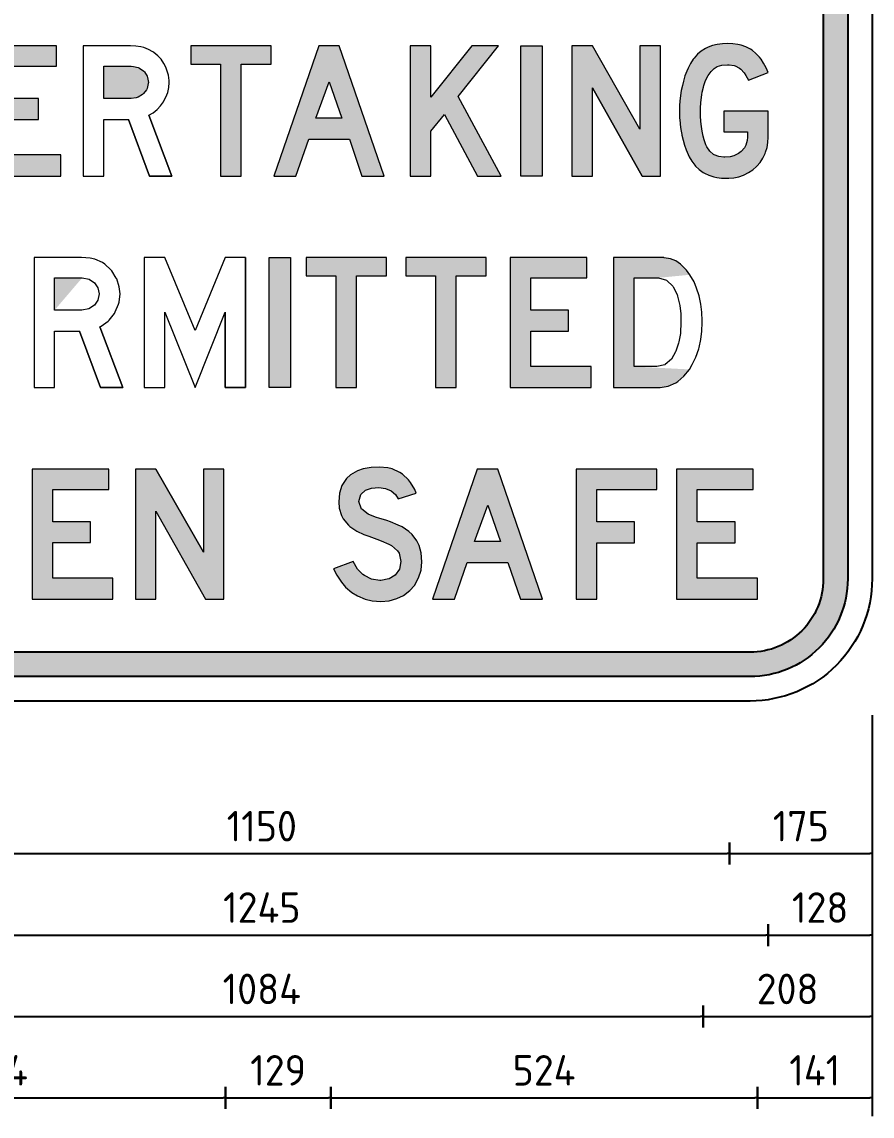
# Model space of a CAD drawing. Header units: inches. Extents: x 0 to 420, y 0 to 297.
# Drawn here: x 146.6 to 216.3, y 114.2 to 203.8 of the extents above; entities that cross this region are included whole.
import ezdxf

# ---------------------------------------------------------------- set-up
doc = ezdxf.new("R2010")
doc.units = ezdxf.units.IN
doc.header["$MEASUREMENT"] = 0
for name, color, linetype in [('L25', 1, 'Continuous'), ('L35', 3, 'Continuous'), ('T25', 1, 'Continuous')]:
    doc.layers.add(name, color=color, linetype=linetype)
doc.styles.add('ISO', font='iso3098b.shx')
doc.dimstyles.new('SIGNSDIM', dxfattribs={"dimtxt": 2.5, "dimasz": 0.2, "dimexe": 1.5, "dimexo": 2, "dimgap": 1, "dimtad": 1, "dimdec": 4, "dimlfac": 15, "dimrnd": 1, "dimdsep": 46, "dimtxsty": 'ISO', "dimblk": 'SGNDIM', "dimcen": 2.5, "dimse2": 1, "dimadec": 0, "dimazin": 0, "dimtfac": 1, "dimtdec": 4, "dimtix": 1, "dimtmove": 0, "dimatfit": 3, "dimldrblk": 'SGNDIM', "dimfxl": 1, "dimtolj": 1, "dimtzin": 0, "dimarcsym": 0})

# ---------------------------------------------------------------- blocks, each defined once
blk = doc.blocks.new('SGNDIM')
for p, q in [((0, 4.5), (0, -4.5)), ((0, 0), (-1, 0))]:
    blk.add_line(p, q)
blk = doc.blocks.new('*D10')
at = {"layer": 'DEFPOINTS', "color": 0, "transparency": 16777216}
for p in [(206.879, 130.685), (216.278, 130.685), (216.278, 115.676)]:
    blk.add_point(p, dxfattribs=at)
at = {"layer": 'T25', "color": 0, "lineweight": -2, "transparency": 16777216}
for p, q in [((216.278, 128.685), (216.278, 114.176)), ((207.079, 115.676), (216.078, 115.676))]:
    blk.add_line(p, q, dxfattribs=at)
at = {"layer": 'T25', "color": 0, "lineweight": -2, "transparency": 16777216, "xscale": 0.2, "yscale": 0.2, "zscale": 0.2, "rotation": 180}
blk.add_blockref('SGNDIM', (206.879, 115.676), dxfattribs=at)
at = {"layer": 'T25', "color": 0, "lineweight": -2, "transparency": 16777216, "xscale": 0.2, "yscale": 0.2, "zscale": 0.2}
blk.add_blockref('SGNDIM', (216.278, 115.676), dxfattribs=at)
at = {"layer": 'T25', "color": 0, "transparency": 16777216, "insert": (211.579, 117.926), "char_height": 2.5, "attachment_point": 5, "style": 'ISO'}
blk.add_mtext('\\A1;141', dxfattribs=at)
blk = doc.blocks.new('*D12')
at = {"layer": 'DEFPOINTS', "color": 0, "transparency": 16777216}
for p in [(202.428, 129.208), (216.278, 129.208), (216.278, 122.342)]:
    blk.add_point(p, dxfattribs=at)
at = {"layer": 'T25', "color": 0, "lineweight": -2, "transparency": 16777216}
for p, q in [((216.278, 127.208), (216.278, 120.842)), ((202.628, 122.342), (216.078, 122.342))]:
    blk.add_line(p, q, dxfattribs=at)
at = {"layer": 'T25', "color": 0, "lineweight": -2, "transparency": 16777216, "xscale": 0.2, "yscale": 0.2, "zscale": 0.2, "rotation": 180}
blk.add_blockref('SGNDIM', (202.428, 122.342), dxfattribs=at)
at = {"layer": 'T25', "color": 0, "lineweight": -2, "transparency": 16777216, "xscale": 0.2, "yscale": 0.2, "zscale": 0.2}
blk.add_blockref('SGNDIM', (216.278, 122.342), dxfattribs=at)
at = {"layer": 'T25', "color": 0, "transparency": 16777216, "insert": (209.353, 124.592), "char_height": 2.5, "attachment_point": 5, "style": 'ISO'}
blk.add_mtext('\\A1;208', dxfattribs=at)
blk = doc.blocks.new('*D13')
at = {"layer": 'DEFPOINTS', "color": 0, "transparency": 16777216}
for p in [(130.129, 183.475), (202.428, 183.475), (202.428, 122.342)]:
    blk.add_point(p, dxfattribs=at)
at = {"layer": 'T25', "color": 0, "lineweight": -2, "transparency": 16777216}
blk.add_line((130.329, 122.342), (202.228, 122.342), dxfattribs=at)
at = {"layer": 'T25', "color": 0, "lineweight": -2, "transparency": 16777216, "xscale": 0.2, "yscale": 0.2, "zscale": 0.2, "rotation": 180}
blk.add_blockref('SGNDIM', (130.129, 122.342), dxfattribs=at)
at = {"layer": 'T25', "color": 0, "lineweight": -2, "transparency": 16777216, "xscale": 0.2, "yscale": 0.2, "zscale": 0.2}
blk.add_blockref('SGNDIM', (202.428, 122.342), dxfattribs=at)
at = {"layer": 'T25', "color": 0, "transparency": 16777216, "insert": (166.278, 124.592), "char_height": 2.5, "attachment_point": 5, "style": 'ISO'}
blk.add_mtext('\\A1;1084', dxfattribs=at)
blk = doc.blocks.new('*D15')
at = {"layer": 'DEFPOINTS', "color": 0, "transparency": 16777216}
for p in [(207.765, 138.737), (216.278, 138.737), (216.278, 129.009)]:
    blk.add_point(p, dxfattribs=at)
at = {"layer": 'T25', "color": 0, "lineweight": -2, "transparency": 16777216}
for p, q in [((216.278, 136.737), (216.278, 127.509)), ((207.965, 129.009), (216.078, 129.009))]:
    blk.add_line(p, q, dxfattribs=at)
at = {"layer": 'T25', "color": 0, "lineweight": -2, "transparency": 16777216, "xscale": 0.2, "yscale": 0.2, "zscale": 0.2, "rotation": 180}
blk.add_blockref('SGNDIM', (207.765, 129.009), dxfattribs=at)
at = {"layer": 'T25', "color": 0, "lineweight": -2, "transparency": 16777216, "xscale": 0.2, "yscale": 0.2, "zscale": 0.2}
blk.add_blockref('SGNDIM', (216.278, 129.009), dxfattribs=at)
at = {"layer": 'T25', "color": 0, "transparency": 16777216, "insert": (212.021, 131.259), "char_height": 2.5, "attachment_point": 5, "style": 'ISO'}
blk.add_mtext('\\A1;128', dxfattribs=at)
blk = doc.blocks.new('*D16')
at = {"layer": 'DEFPOINTS', "color": 0, "transparency": 16777216}
for p in [(124.792, 142.286), (207.765, 142.286), (207.765, 129.009)]:
    blk.add_point(p, dxfattribs=at)
at = {"layer": 'T25', "color": 0, "lineweight": -2, "transparency": 16777216}
blk.add_line((124.992, 129.009), (207.565, 129.009), dxfattribs=at)
at = {"layer": 'T25', "color": 0, "lineweight": -2, "transparency": 16777216, "xscale": 0.2, "yscale": 0.2, "zscale": 0.2, "rotation": 180}
blk.add_blockref('SGNDIM', (124.792, 129.009), dxfattribs=at)
at = {"layer": 'T25', "color": 0, "lineweight": -2, "transparency": 16777216, "xscale": 0.2, "yscale": 0.2, "zscale": 0.2}
blk.add_blockref('SGNDIM', (207.765, 129.009), dxfattribs=at)
at = {"layer": 'T25', "color": 0, "transparency": 16777216, "insert": (166.278, 131.259), "char_height": 2.5, "attachment_point": 5, "style": 'ISO'}
blk.add_mtext('\\A1;1245', dxfattribs=at)
blk = doc.blocks.new('*D24')
at = {"layer": 'DEFPOINTS', "color": 0, "transparency": 16777216}
for p in [(204.605, 149.014), (216.278, 149.014), (216.278, 135.676)]:
    blk.add_point(p, dxfattribs=at)
at = {"layer": 'T25', "color": 0, "lineweight": -2, "transparency": 16777216}
for p, q in [((216.278, 147.014), (216.278, 134.176)), ((204.805, 135.676), (216.078, 135.676))]:
    blk.add_line(p, q, dxfattribs=at)
at = {"layer": 'T25', "color": 0, "lineweight": -2, "transparency": 16777216, "xscale": 0.2, "yscale": 0.2, "zscale": 0.2, "rotation": 180}
blk.add_blockref('SGNDIM', (204.605, 135.676), dxfattribs=at)
at = {"layer": 'T25', "color": 0, "lineweight": -2, "transparency": 16777216, "xscale": 0.2, "yscale": 0.2, "zscale": 0.2}
blk.add_blockref('SGNDIM', (216.278, 135.676), dxfattribs=at)
at = {"layer": 'T25', "color": 0, "transparency": 16777216, "insert": (210.442, 137.926), "char_height": 2.5, "attachment_point": 5, "style": 'ISO'}
blk.add_mtext('\\A1;175', dxfattribs=at)
blk = doc.blocks.new('*D25')
at = {"layer": 'DEFPOINTS', "color": 0, "transparency": 16777216}
for p in [(127.952, 147.941), (204.605, 147.941), (204.605, 135.676)]:
    blk.add_point(p, dxfattribs=at)
at = {"layer": 'T25', "color": 0, "lineweight": -2, "transparency": 16777216}
blk.add_line((128.152, 135.676), (204.405, 135.676), dxfattribs=at)
at = {"layer": 'T25', "color": 0, "lineweight": -2, "transparency": 16777216, "xscale": 0.2, "yscale": 0.2, "zscale": 0.2, "rotation": 180}
blk.add_blockref('SGNDIM', (127.952, 135.676), dxfattribs=at)
at = {"layer": 'T25', "color": 0, "lineweight": -2, "transparency": 16777216, "xscale": 0.2, "yscale": 0.2, "zscale": 0.2}
blk.add_blockref('SGNDIM', (204.605, 135.676), dxfattribs=at)
at = {"layer": 'T25', "color": 0, "transparency": 16777216, "insert": (166.278, 137.926), "char_height": 2.5, "attachment_point": 5, "style": 'ISO'}
blk.add_mtext('\\A1;1150', dxfattribs=at)
blk = doc.blocks.new('*D27')
at = {"layer": 'DEFPOINTS', "color": 0, "transparency": 16777216}
for p in [(171.93, 129.429), (206.879, 129.429), (206.879, 115.676)]:
    blk.add_point(p, dxfattribs=at)
at = {"layer": 'T25', "color": 0, "lineweight": -2, "transparency": 16777216}
blk.add_line((172.13, 115.676), (206.679, 115.676), dxfattribs=at)
at = {"layer": 'T25', "color": 0, "lineweight": -2, "transparency": 16777216, "xscale": 0.2, "yscale": 0.2, "zscale": 0.2, "rotation": 180}
blk.add_blockref('SGNDIM', (171.93, 115.676), dxfattribs=at)
at = {"layer": 'T25', "color": 0, "lineweight": -2, "transparency": 16777216, "xscale": 0.2, "yscale": 0.2, "zscale": 0.2}
blk.add_blockref('SGNDIM', (206.879, 115.676), dxfattribs=at)
at = {"layer": 'T25', "color": 0, "transparency": 16777216, "insert": (189.404, 117.926), "char_height": 2.5, "attachment_point": 5, "style": 'ISO'}
blk.add_mtext('\\A1;524', dxfattribs=at)
blk = doc.blocks.new('*D28')
at = {"layer": 'DEFPOINTS', "color": 0, "transparency": 16777216}
for p in [(163.302, 128.4), (171.93, 128.4), (171.93, 115.676)]:
    blk.add_point(p, dxfattribs=at)
at = {"layer": 'T25', "color": 0, "lineweight": -2, "transparency": 16777216}
blk.add_line((163.502, 115.676), (171.73, 115.676), dxfattribs=at)
at = {"layer": 'T25', "color": 0, "lineweight": -2, "transparency": 16777216, "xscale": 0.2, "yscale": 0.2, "zscale": 0.2, "rotation": 180}
blk.add_blockref('SGNDIM', (163.302, 115.676), dxfattribs=at)
at = {"layer": 'T25', "color": 0, "lineweight": -2, "transparency": 16777216, "xscale": 0.2, "yscale": 0.2, "zscale": 0.2}
blk.add_blockref('SGNDIM', (171.93, 115.676), dxfattribs=at)
at = {"layer": 'T25', "color": 0, "transparency": 16777216, "insert": (167.616, 117.926), "char_height": 2.5, "attachment_point": 5, "style": 'ISO'}
blk.add_mtext('\\A1;129', dxfattribs=at)
blk = doc.blocks.new('*D29')
at = {"layer": 'DEFPOINTS', "color": 0, "transparency": 16777216}
for p in [(125.678, 129.443), (163.302, 129.443), (163.302, 115.676)]:
    blk.add_point(p, dxfattribs=at)
at = {"layer": 'T25', "color": 0, "lineweight": -2, "transparency": 16777216}
blk.add_line((125.878, 115.676), (163.102, 115.676), dxfattribs=at)
at = {"layer": 'T25', "color": 0, "lineweight": -2, "transparency": 16777216, "xscale": 0.2, "yscale": 0.2, "zscale": 0.2, "rotation": 180}
blk.add_blockref('SGNDIM', (125.678, 115.676), dxfattribs=at)
at = {"layer": 'T25', "color": 0, "lineweight": -2, "transparency": 16777216, "xscale": 0.2, "yscale": 0.2, "zscale": 0.2}
blk.add_blockref('SGNDIM', (163.302, 115.676), dxfattribs=at)
at = {"layer": 'T25', "color": 0, "transparency": 16777216, "insert": (144.49, 117.926), "char_height": 2.5, "attachment_point": 5, "style": 'ISO'}
blk.add_mtext('\\A1;564', dxfattribs=at)

msp = doc.modelspace()

# ---------------------------------------------------------------- hatches: boundary and pattern name
at = {"layer": 'L25'}
h = msp.add_hatch(color=256, dxfattribs=at)
edge = h.paths.add_edge_path(flags=16)
edge.add_line((120.2784288, 158.175832), (120.2784288, 258.175832))
edge.add_arc((126.2784288, 258.175832), 6, 90, 180, ccw=False)
edge.add_line((126.2784288, 264.175832), (206.2784288, 264.175832))
edge.add_arc((206.2784288, 258.175832), 6, 0, 90, ccw=False)
edge.add_line((212.2784288, 258.175832), (212.2784288, 158.175832))
edge.add_arc((206.2784288, 158.175832), 6, -90, 0, ccw=False)
edge.add_line((206.2784288, 152.175832), (126.2784288, 152.175832))
edge.add_arc((126.2784288, 158.175832), 6, 180, 270, ccw=False)
edge = h.paths.add_edge_path()
edge.add_line((118.2784288, 158.175832), (118.2784288, 258.175832))
edge.add_arc((126.2784288, 258.175832), 8, 90, 180, ccw=False)
edge.add_line((126.2784288, 266.175832), (206.2784288, 266.175832))
edge.add_arc((206.2784288, 258.175832), 8, 0, 90, ccw=False)
edge.add_line((214.2784288, 258.175832), (214.2784288, 158.175832))
edge.add_arc((206.2784288, 158.175832), 8, -90, 0, ccw=False)
edge.add_line((206.2784288, 150.175832), (126.2784288, 150.175832))
edge.add_arc((126.2784288, 158.175832), 8, 180, 270, ccw=False)
for points in [[(149.4645456, 201.8424987), (143.169664, 201.8424987), (143.169664, 191.175832), (149.8027172, 191.175832), (149.8027172, 192.899285), (144.8605221, 192.899285), (144.8605221, 195.8124503), (147.9692565, 195.8124503), (147.9692565, 197.5318289), (144.8605221, 197.5318289), (144.8605221, 200.1679379), (149.4645456, 200.1679379)], [(167.0535448, 201.8424987), (160.4530864, 201.8424987), (160.4530864, 200.3472096), (162.8977007, 200.3472096), (162.8977007, 191.175832), (164.5804101, 191.175832), (164.5804101, 200.3472096), (167.0535448, 200.3472096)], [(185.669282, 201.8424987), (183.4854267, 201.8424987), (180.1322308, 197.6214648), (180.1322308, 201.8424987), (178.4413727, 201.8424987), (178.4413727, 191.175832), (180.1322308, 191.175832), (180.1322308, 194.850902), (181.252679, 196.2239603), (183.9499034, 191.175832), (185.8852229, 191.175832), (182.3690528, 197.6907289)], [(187.5027427, 191.175832), (187.5027427, 201.8424987), (189.2343444, 201.8424987), (189.2343444, 191.175832)], [(197.4278764, 191.175832), (193.3575937, 198.399667), (193.3575937, 191.175832), (191.6667355, 191.175832), (191.6667355, 201.8424987), (193.3575937, 201.8424987), (197.2486047, 195.022025), (197.2486047, 201.8424987), (198.9394628, 201.8424987), (198.9394628, 191.175832)], [(201.4044488, 200.3961019), (201.200731, 200.0049636), (201.0947977, 199.7564279), (200.9481208, 199.369364), (200.8258901, 198.9578539), (200.7321799, 198.5952361), (200.6466184, 198.1878004), (200.5814287, 197.7640673), (200.5773543, 197.7396211), (200.5325364, 197.3281111), (200.5040159, 196.9125267), (200.4917928, 196.4928679), (200.4958672, 196.3543398), (200.5080903, 195.9387553), (200.5447595, 195.5231709), (200.5569825, 195.3968659), (200.6140235, 194.9772071), (200.687362, 194.5738457), (200.699585, 194.5127304), (200.7973696, 194.1012203), (200.9114516, 193.7060077), (201.0499797, 193.3107951), (201.2088797, 192.9400286), (201.3025899, 192.7485338), (201.5185308, 192.385916), (201.7507692, 192.0640418), (201.8159589, 191.9907034), (202.1133869, 191.6973497), (202.4434098, 191.4569626), (202.5330457, 191.403996), (202.9038122, 191.232873), (203.3112479, 191.1106423), (203.5434862, 191.06175), (203.9468476, 191.0128577), (204.3909525, 190.9965603), (204.5376294, 190.9965603), (204.9572881, 191.0373039), (205.3565751, 191.118791), (205.7395647, 191.2491704), (205.7843826, 191.2654678), (206.1632978, 191.4528883), (206.5055438, 191.6810523), (206.8111206, 191.9499598), (206.8396411, 191.9825547), (207.1044743, 192.2922058), (207.3285639, 192.6385262), (207.51191, 193.0215157), (207.5567279, 193.1355977), (207.6708099, 193.5226616), (207.740074, 193.9300973), (207.7645201, 194.3579048), (207.7645201, 196.4928679), (204.1220449, 196.4928679), (204.1220449, 194.8060841), (206.0655132, 194.8060841), (206.0655132, 194.3579048), (206.0451414, 194.0767742), (205.9269851, 193.6937846), (205.8129031, 193.4819181), (205.5439955, 193.1722669), (205.3402777, 193.0174414), (204.9613625, 192.8381697), (204.6394883, 192.7526082), (204.2157551, 192.7159389), (204.134268, 192.7159389), (203.7146092, 192.7729799), (203.3479171, 192.9115081), (203.2868017, 192.9481773), (202.9893737, 193.2048618), (202.7489866, 193.5634052), (202.6634251, 193.7386026), (202.5167483, 194.1419639), (202.4352611, 194.439392), (202.3496996, 194.8590507), (202.2926586, 195.2338916), (202.2478407, 195.6535504), (202.2478407, 195.6576247), (202.2233946, 196.0772835), (202.2152459, 196.4928679), (202.2193202, 196.7536267), (202.2437664, 197.1732855), (202.2682125, 197.4258957), (202.3293278, 197.8374057), (202.3659971, 198.057421), (202.4597073, 198.4607823), (202.4963765, 198.5993105), (202.6267559, 198.9863744), (202.6349046, 199.0067462), (202.8426968, 199.4223306), (203.0830839, 199.7482792), (203.3479171, 199.9927406), (203.5964529, 200.1353431), (203.9753681, 200.2575738), (204.419473, 200.294243), (204.5742986, 200.2901686), (204.9735856, 200.2290533), (205.059147, 200.2046071), (205.4217648, 200.0049636), (205.515475, 199.9316252), (205.7966057, 199.6178997), (205.9310595, 199.4141819), (206.1388517, 199.0311923), (207.7645201, 199.6586433), (207.5852484, 200.0457072), (207.3896793, 200.4123993), (207.1778127, 200.7383479), (207.0433589, 200.9176196), (206.7581539, 201.2231964), (206.4485028, 201.4758065), (206.3018259, 201.5695167), (205.9351338, 201.7528628), (205.5399212, 201.8873166), (205.2669393, 201.9484319), (204.8595036, 202.0013986), (204.419473, 202.017696), (204.0161117, 202.0013986), (203.5923785, 201.9484319), (203.2012403, 201.8587961), (202.8426968, 201.7284167), (202.6308303, 201.6265577), (202.2845099, 201.4106168), (201.9707844, 201.1457836), (201.6937282, 200.8320581), (201.6203897, 200.7342736)], [(166.8826926, 173.8424987), (166.8826926, 184.5091653), (168.6170369, 184.5091653), (168.6170369, 173.8424987)], [(176.4979692, 184.5091653), (169.9020692, 184.5091653), (169.9020692, 183.0084633), (172.3463264, 183.0084633), (172.3463264, 173.8424987), (174.0267533, 173.8424987), (174.0267533, 183.0084633), (176.4979692, 183.0084633)], [(184.6664612, 184.5091653), (178.0705612, 184.5091653), (178.0705612, 183.0084633), (180.5148184, 183.0084633), (180.5148184, 173.8424987), (182.1952453, 173.8424987), (182.1952453, 183.0084633), (184.6664612, 183.0084633)], [(192.9158294, 184.5091653), (186.6254615, 184.5091653), (186.6254615, 173.8424987), (193.2483203, 173.8424987), (193.2483203, 175.5678567), (188.3148746, 175.5678567), (188.3148746, 178.4793984), (191.4151273, 178.4793984), (191.4151273, 180.1957702), (188.3148746, 180.1957702), (188.3148746, 182.8287385), (192.9158294, 182.8287385)], [(153.7454329, 167.175832), (147.4582859, 167.175832), (147.4582859, 156.5146271), (154.0777535, 156.5146271), (154.0777535, 158.2391017), (149.146834, 158.2391017), (149.146834, 161.1491525), (152.2454993, 161.1491525), (152.2454993, 162.8646455), (149.146834, 162.8646455), (149.146834, 165.4962656), (153.7454329, 165.4962656)], [(157.6075375, 167.175832), (161.4876053, 160.3587684), (161.4876053, 167.175832), (163.1761534, 167.175832), (163.1761534, 156.5146271), (161.6672381, 156.5146271), (157.6075375, 163.7358644), (157.6075375, 156.5146271), (155.9189894, 156.5146271), (155.9189894, 167.175832)], [(173.7547621, 159.598849), (172.1380672, 159.0060608), (172.416498, 158.4761442), (172.7937268, 157.9103009), (173.1440107, 157.5061272), (173.6649457, 157.0660269), (174.1140277, 156.7875961), (174.751724, 156.5271286), (175.3265489, 156.3834224), (176.0271167, 156.3295326), (176.7007396, 156.392404), (177.3474175, 156.5720368), (177.8773342, 156.8235227), (178.4162325, 157.2276964), (178.7934613, 157.6498334), (179.125782, 158.2516032), (179.323378, 158.8803179), (179.3862495, 159.5719041), (179.3323596, 160.2994168), (179.1617085, 160.9101682), (178.9820757, 161.287397), (178.5868836, 161.8262953), (178.3353978, 162.0598179), (177.7695545, 162.4370468), (177.4551972, 162.5897346), (176.8175009, 162.8502021), (176.5121251, 162.9490002), (175.8654472, 163.1465962), (175.6678511, 163.2094677), (175.0481181, 163.4609535), (175.0032099, 163.4789168), (174.4643116, 163.8830906), (174.4463483, 163.9010538), (174.2397706, 164.5297685), (174.3834768, 165.0866301), (174.7607056, 165.436914), (175.272659, 165.6165468), (175.8564655, 165.6704366), (176.4043455, 165.5896019), (176.8803723, 165.3830242), (177.2396379, 165.0866301), (177.4462155, 164.7363462), (178.9281859, 165.1944098), (178.802443, 165.4997855), (178.4611407, 166.083592), (178.2904896, 166.2901697), (177.7964995, 166.7572149), (177.5719585, 166.9009211), (176.9522254, 167.1883335), (176.6019415, 167.2781499), (175.9103554, 167.3410214), (175.2457141, 167.3050948), (174.5900545, 167.1883335), (174.105046, 167.026664), (173.5392028, 166.6943434), (173.2068822, 166.3889677), (172.838635, 165.8141428), (172.6410389, 165.2123731), (172.5781675, 164.4848603), (172.6230757, 163.9818886), (172.8116901, 163.3621555), (172.9553963, 163.101688), (173.3775333, 162.5897346), (173.4942946, 162.4729733), (174.0511562, 162.0957445), (174.6439443, 161.8173137), (175.0481181, 161.6646258), (175.7037777, 161.4400849), (176.0630432, 161.3053603), (176.6737946, 161.0359111), (176.889354, 160.9101682), (177.4013074, 160.4700679), (177.5270503, 160.2724719), (177.6707565, 159.598849), (177.5539952, 158.9880976), (177.2126929, 158.4941074), (176.7007396, 158.1707685), (176.6917579, 158.1707685), (176.0271167, 158.0540072), (175.9462819, 158.0540072), (175.272659, 158.1617868), (174.6798709, 158.4491993), (174.5631096, 158.530034), (174.105046, 158.9880976)], [(198.6428825, 167.1703703), (192.0234149, 167.1703703), (192.0234149, 156.5091653), (193.7119629, 156.5091653), (193.7119629, 161.1436908), (196.8106282, 161.1436908), (196.8106282, 162.8591838), (193.7119629, 162.8591838), (193.7119629, 165.4908039), (198.6428825, 165.4908039)], [(206.5377427, 167.1703703), (200.2505958, 167.1703703), (200.2505958, 156.5091653), (206.879045, 156.5091653), (206.879045, 158.2336399), (201.9391438, 158.2336399), (201.9391438, 161.1436908), (205.0467907, 161.1436908), (205.0467907, 162.8591838), (201.9391438, 162.8591838), (201.9391438, 165.4908039), (206.5377427, 165.4908039)]]:
    msp.add_hatch(color=256, dxfattribs=at).paths.add_polyline_path(points)
h = msp.add_hatch(color=256, dxfattribs=at)
h.paths.add_polyline_path([(153.3311104, 197.5318289), (153.3311104, 200.1679379), (155.5801555, 200.1679379), (155.7553528, 200.1557149), (156.1505654, 200.0579303), (156.2646474, 200.0049636), (156.5987447, 199.7686509), (156.6639344, 199.6993869), (156.8798753, 199.3489922), (156.9165446, 199.255282), (156.9817343, 198.8478463), (156.9776599, 198.741913), (156.8798753, 198.342626), (156.8350574, 198.2489158), (156.5865216, 197.9229672), (156.4968858, 197.8455544), (156.1383424, 197.6418366), (155.9794424, 197.5888699), (155.563858, 197.5318289)], flags=0)
h.paths.add_polyline_path([(157.0347009, 196.1506219), (157.3810213, 196.3502654), (157.7028955, 196.6150986), (157.9881004, 196.916601), (158.2244132, 197.258847), (158.2284875, 197.2669957), (158.4199823, 197.6296135), (158.5666591, 198.0248261), (158.5666591, 198.0289005), (158.656295, 198.4363362), (158.6888899, 198.8478463), (158.6807411, 199.0067462), (158.6237001, 199.4345537), (158.5585104, 199.6871638), (158.4118336, 200.0864508), (158.257008, 200.3838789), (158.0247697, 200.7383479), (157.7558621, 201.0317016), (157.4299135, 201.3006092), (157.3606495, 201.3454271), (157.0061804, 201.5409962), (156.6068934, 201.6998962), (156.3665064, 201.7610115), (155.963145, 201.8221269), (155.5231145, 201.8424987), (151.6402522, 201.8424987), (151.6402522, 191.175832), (153.3311104, 191.175832), (153.3311104, 195.8124503), (155.3560658, 195.8124503), (157.0754445, 191.175832), (158.9129795, 191.175832)], flags=17)
edge = h.paths.add_edge_path(flags=17)
edge.add_line((157.0347009, 196.1506219), (157.3810213, 196.3502654))
edge.add_line((157.0347009, 196.1506219), (158.9129795, 191.175832))
edge.add_line((158.9129795, 191.175832), (157.0754445, 191.175832))
edge.add_line((157.0754445, 191.175832), (155.3560658, 195.8124503))
edge.add_line((153.3311104, 195.8124503), (155.3560658, 195.8124503))
edge.add_line((153.3311104, 191.175832), (153.3311104, 195.8124503))
edge.add_line((151.6402522, 191.175832), (153.3311104, 191.175832))
edge.add_line((151.6402522, 201.8424987), (151.6402522, 191.175832))
edge.add_line((155.5231145, 201.8424987), (151.6402522, 201.8424987))
edge.add_line((155.963145, 201.8221269), (155.5231145, 201.8424987))
edge.add_line((156.3665064, 201.7610115), (155.963145, 201.8221269))
edge.add_line((156.6068934, 201.6998962), (156.3665064, 201.7610115))
edge.add_line((157.0061804, 201.5409962), (156.6068934, 201.6998962))
edge.add_line((157.3606495, 201.3454271), (157.0061804, 201.5409962))
edge.add_line((157.4299135, 201.3006092), (157.3606495, 201.3454271))
edge.add_line((157.7558621, 201.0317016), (157.4299135, 201.3006092))
edge.add_line((158.0247697, 200.7383479), (157.7558621, 201.0317016))
edge.add_line((158.257008, 200.3838789), (158.0247697, 200.7383479))
edge.add_line((158.4118336, 200.0864508), (158.257008, 200.3838789))
edge.add_line((158.5585104, 199.6871638), (158.4118336, 200.0864508))
edge.add_line((158.6237001, 199.4345537), (158.5585104, 199.6871638))
edge.add_line((158.6807411, 199.0067462), (158.6237001, 199.4345537))
edge.add_line((158.6888899, 198.8478463), (158.6807411, 199.0067462))
edge.add_line((158.656295, 198.4363362), (158.6888899, 198.8478463))
edge.add_line((158.5666591, 198.0289005), (158.656295, 198.4363362))
edge.add_line((158.5666591, 198.0248261), (158.5666591, 198.0289005))
edge.add_line((158.4199823, 197.6296135), (158.5666591, 198.0248261))
edge.add_line((158.2284875, 197.2669957), (158.4199823, 197.6296135))
edge.add_line((158.2244132, 197.258847), (158.2284875, 197.2669957))
edge.add_line((157.9881004, 196.916601), (158.2244132, 197.258847))
edge.add_line((157.7028955, 196.6150986), (157.9881004, 196.916601))
edge.add_line((157.3810213, 196.3502654), (157.7028955, 196.6150986))
h.paths.add_polyline_path([(155.3560658, 195.8124503), (157.0754445, 191.175832)], flags=0)
h.paths.add_polyline_path([(158.9129795, 191.175832), (157.0347009, 196.1506219)], flags=0)
h = msp.add_hatch(color=256, dxfattribs=at)
h.paths.add_polyline_path([(172.6191165, 201.8424987), (170.936407, 201.8424987), (167.2654114, 191.175832), (169.0703515, 191.175832), (170.1174613, 194.1867818), (173.4502853, 194.1867818), (174.485172, 191.175832), (176.2901122, 191.175832)])
h.paths.add_polyline_path([(170.7123174, 195.9061605), (171.7960964, 198.8845155), (172.8432061, 195.9061605)], flags=16)
h = msp.add_hatch(color=256, dxfattribs=at)
h.paths.add_polyline_path([(149.3056075, 180.1957702), (149.3056075, 182.8287385), (151.5521675, 182.8287385), (152.1272868, 182.7209036), (152.5765988, 182.4333439), (152.8551723, 182.0109907), (152.9540209, 181.5167475), (152.8551723, 181.0045318), (152.5586264, 180.5911648), (152.1093144, 180.3036051), (151.5431813, 180.1957702)], flags=0)
h.paths.add_polyline_path([(153.0079383, 178.8208755), (153.1247595, 178.874793), (153.6819063, 179.2791738), (153.780755, 179.3780224), (154.2031082, 179.926183), (154.2749982, 180.0609766), (154.5355991, 180.6900134), (154.5805303, 180.8337932), (154.6614065, 181.5167475), (154.5985028, 182.1008531), (154.3918193, 182.7478623), (154.3558743, 182.810766), (153.9964247, 183.4038578), (153.9155486, 183.5027065), (153.4033329, 183.9610047), (153.2146219, 184.0868121), (152.5855851, 184.3653855), (152.208163, 184.4462617), (151.4982501, 184.5091653), (147.6161945, 184.5091653), (147.6161945, 173.8424987), (149.3056075, 173.8424987), (149.3056075, 178.4793984), (151.3364977, 178.4793984), (153.0528695, 173.8424987), (154.8860625, 173.8424987)], flags=17)
edge = h.paths.add_edge_path(flags=17)
edge.add_line((153.0079383, 178.8208755), (153.1247595, 178.874793))
edge.add_line((153.0079383, 178.8208755), (154.8860625, 173.8424987))
edge.add_line((154.8860625, 173.8424987), (153.0528695, 173.8424987))
edge.add_line((153.0528695, 173.8424987), (151.3364977, 178.4793984))
edge.add_line((149.3056075, 178.4793984), (151.3364977, 178.4793984))
edge.add_line((149.3056075, 173.8424987), (149.3056075, 178.4793984))
edge.add_line((147.6161945, 173.8424987), (149.3056075, 173.8424987))
edge.add_line((147.6161945, 184.5091653), (147.6161945, 173.8424987))
edge.add_line((151.4982501, 184.5091653), (147.6161945, 184.5091653))
edge.add_line((152.208163, 184.4462617), (151.4982501, 184.5091653))
edge.add_line((152.5855851, 184.3653855), (152.208163, 184.4462617))
edge.add_line((153.2146219, 184.0868121), (152.5855851, 184.3653855))
edge.add_line((153.4033329, 183.9610047), (153.2146219, 184.0868121))
edge.add_line((153.9155486, 183.5027065), (153.4033329, 183.9610047))
edge.add_line((153.9964247, 183.4038578), (153.9155486, 183.5027065))
edge.add_line((154.3558743, 182.810766), (153.9964247, 183.4038578))
edge.add_line((154.3918193, 182.7478623), (154.3558743, 182.810766))
edge.add_line((154.5985028, 182.1008531), (154.3918193, 182.7478623))
edge.add_line((154.6614065, 181.5167475), (154.5985028, 182.1008531))
edge.add_line((154.5805303, 180.8337932), (154.6614065, 181.5167475))
edge.add_line((154.5355991, 180.6900134), (154.5805303, 180.8337932))
edge.add_line((154.2749982, 180.0609766), (154.5355991, 180.6900134))
edge.add_line((154.2031082, 179.926183), (154.2749982, 180.0609766))
edge.add_line((153.780755, 179.3780224), (154.2031082, 179.926183))
edge.add_line((153.6819063, 179.2791738), (153.780755, 179.3780224))
edge.add_line((153.1247595, 178.874793), (153.6819063, 179.2791738))
h.paths.add_polyline_path([(151.3364977, 178.4793984), (153.0528695, 173.8424987)], flags=0)
h.paths.add_polyline_path([(154.8860625, 173.8424987), (153.0079383, 178.8208755)], flags=0)
edge = h.paths.add_edge_path(flags=0)
edge.add_line((151.5521675, 182.8287385), (152.1272868, 182.7209036))
edge.add_line((152.1272868, 182.7209036), (152.5765988, 182.4333439))
edge.add_line((152.5765988, 182.4333439), (152.8551723, 182.0109907))
edge.add_line((152.8551723, 182.0109907), (152.9540209, 181.5167475))
edge.add_line((152.9540209, 181.5167475), (152.8551723, 181.0045318))
edge.add_line((152.8551723, 181.0045318), (152.5586264, 180.5911648))
edge.add_line((152.5586264, 180.5911648), (152.1093144, 180.3036051))
edge.add_line((152.1093144, 180.3036051), (151.5431813, 180.1957702))
edge.add_line((151.5431813, 180.1957702), (149.3056075, 180.1957702))
h = msp.add_hatch(color=256, dxfattribs=at)
h.paths.add_polyline_path([(164.9506511, 184.5091653), (163.2792105, 184.5091653), (160.8079945, 178.5243296), (158.3367786, 184.5091653), (156.6473655, 184.5091653), (156.6473655, 173.8424987), (158.3367786, 173.8424987), (158.3367786, 180.0160454), (160.8079945, 173.8424987), (163.2792105, 180.0160454), (163.2792105, 173.8424987), (164.9506511, 173.8424987)], flags=17)
h.paths.add_polyline_path([(163.2792105, 173.8424987), (163.2792105, 180.0160454)], flags=0)
edge = h.paths.add_edge_path(flags=17)
edge.add_line((164.9506511, 184.5091653), (163.2792105, 184.5091653))
edge.add_line((164.9506511, 173.8424987), (164.9506511, 184.5091653))
edge.add_line((163.2792105, 173.8424987), (164.9506511, 173.8424987))
edge.add_line((163.2792105, 173.8424987), (163.2792105, 180.0160454))
edge.add_line((160.8079945, 173.8424987), (163.2792105, 180.0160454))
edge.add_line((158.3367786, 180.0160454), (160.8079945, 173.8424987))
edge.add_line((158.3367786, 173.8424987), (158.3367786, 180.0160454))
edge.add_line((156.6473655, 173.8424987), (158.3367786, 173.8424987))
edge.add_line((156.6473655, 184.5091653), (156.6473655, 173.8424987))
edge.add_line((158.3367786, 184.5091653), (156.6473655, 184.5091653))
edge.add_line((160.8079945, 178.5243296), (158.3367786, 184.5091653))
edge.add_line((163.2792105, 184.5091653), (160.8079945, 178.5243296))
h.paths.add_polyline_path([(163.2792105, 173.8424987), (164.9506511, 173.8424987)], flags=0)
h = msp.add_hatch(color=256, dxfattribs=at)
h.paths.add_polyline_path([(196.7799125, 175.5678567), (196.7799125, 182.8287385), (198.6849954, 182.8287385), (198.783844, 182.8287385), (199.421867, 182.6490137), (199.4488257, 182.6310412), (199.9430689, 182.1547705), (199.9880001, 182.0918668), (200.2935323, 181.4718163), (200.3384635, 181.3460089), (200.5002158, 180.6810272), (200.5181883, 180.564206), (200.5990644, 179.8812518), (200.5990644, 179.8722656), (200.6170369, 179.1893114), (200.6170369, 179.1084352), (200.581092, 178.425481), (200.5721057, 178.2906874), (200.4552846, 177.6077331), (200.4193396, 177.490912), (200.2036699, 176.8349165), (200.1767112, 176.7720128), (199.8352341, 176.178921), (199.3230184, 175.729609), (199.2960597, 175.7206228), (198.6400642, 175.5678567)], flags=0)
h.paths.add_polyline_path([(201.3539086, 183.0893394), (201.0753351, 183.4667615), (200.5900782, 183.9430322), (200.1946836, 184.2216057), (199.7633441, 184.4013305), (199.2421422, 184.4822066), (199.2241697, 184.4911928), (198.5322293, 184.5091653), (195.0904994, 184.5091653), (195.0904994, 173.8424987), (198.8557339, 173.8424987), (198.9096513, 173.8424987), (199.5656469, 173.9503335), (200.1946836, 174.2378932), (200.356436, 174.3457281), (200.8596654, 174.7770676), (201.3089774, 175.3342145), (201.5426196, 175.729609), (201.8301793, 176.3406733), (202.0728078, 177.0236276), (202.0997665, 177.1404487), (202.2435463, 177.7874579), (202.3244225, 178.4704122), (202.3513812, 179.1893114), (202.3513812, 179.3151187), (202.3244225, 180.0160454), (202.2435463, 180.6810272), (202.0997665, 181.3639814), (201.9020692, 182.0020044), (201.6863995, 182.5052338)])
edge = h.paths.add_edge_path(flags=16)
edge.add_line((198.6849954, 182.8287385), (198.783844, 182.8287385))
edge.add_line((198.783844, 182.8287385), (199.421867, 182.6490137))
edge.add_line((199.421867, 182.6490137), (199.4488257, 182.6310412))
edge.add_line((199.4488257, 182.6310412), (199.9430689, 182.1547705))
edge.add_line((199.9430689, 182.1547705), (199.9880001, 182.0918668))
edge.add_line((199.9880001, 182.0918668), (200.2935323, 181.4718163))
edge.add_line((200.2935323, 181.4718163), (200.3384635, 181.3460089))
edge.add_line((200.3384635, 181.3460089), (200.5002158, 180.6810272))
edge.add_line((200.5002158, 180.6810272), (200.5181883, 180.564206))
edge.add_line((200.5181883, 180.564206), (200.5990644, 179.8812518))
edge.add_line((200.5990644, 179.8812518), (200.5990644, 179.8722656))
edge.add_line((200.5990644, 179.8722656), (200.6170369, 179.1893114))
edge.add_line((200.6170369, 179.1893114), (200.6170369, 179.1084352))
edge.add_line((200.6170369, 179.1084352), (200.581092, 178.425481))
edge.add_line((200.581092, 178.425481), (200.5721057, 178.2906874))
edge.add_line((200.5721057, 178.2906874), (200.4552846, 177.6077331))
edge.add_line((200.4552846, 177.6077331), (200.4193396, 177.490912))
edge.add_line((200.4193396, 177.490912), (200.2036699, 176.8349165))
edge.add_line((200.2036699, 176.8349165), (200.1767112, 176.7720128))
edge.add_line((200.1767112, 176.7720128), (199.8352341, 176.178921))
edge.add_line((199.8352341, 176.178921), (199.3230184, 175.729609))
edge.add_line((199.3230184, 175.729609), (199.2960597, 175.7206228))
edge.add_line((199.2960597, 175.7206228), (198.6400642, 175.5678567))
edge.add_line((198.6400642, 175.5678567), (196.7799125, 175.5678567))
edge.add_line((201.3089774, 175.3342145), (201.5426196, 175.729609))
edge.add_line((201.5426196, 175.729609), (201.8301793, 176.3406733))
edge.add_line((201.8301793, 176.3406733), (202.0728078, 177.0236276))
edge.add_line((202.0728078, 177.0236276), (202.0997665, 177.1404487))
edge.add_line((202.0997665, 177.1404487), (202.2435463, 177.7874579))
edge.add_line((202.2435463, 177.7874579), (202.3244225, 178.4704122))
edge.add_line((202.3244225, 178.4704122), (202.3513812, 179.1893114))
edge.add_line((202.3513812, 179.1893114), (202.3513812, 179.3151187))
edge.add_line((202.3513812, 179.3151187), (202.3244225, 180.0160454))
edge.add_line((202.3244225, 180.0160454), (202.2435463, 180.6810272))
edge.add_line((202.2435463, 180.6810272), (202.0997665, 181.3639814))
edge.add_line((202.0997665, 181.3639814), (201.9020692, 182.0020044))
edge.add_line((201.9020692, 182.0020044), (201.6863995, 182.5052338))
edge.add_line((201.6863995, 182.5052338), (201.3539086, 183.0893394))
h = msp.add_hatch(color=256, dxfattribs=at)
h.paths.add_polyline_path([(185.610525, 167.1703703), (183.9309586, 167.1703703), (180.26645, 156.5091653), (182.0627778, 156.5091653), (183.1136295, 159.5180142), (186.4458174, 159.5180142), (187.4697241, 156.5091653), (189.2750335, 156.5091653)])
h.paths.add_polyline_path([(183.7064176, 161.2335072), (184.7842142, 164.2154112), (185.8350659, 161.2335072)], flags=16)

# ---------------------------------------------------------------- linework, layer by layer
for points in [[(118.2784288, 158.175832), (118.2784288, 258.175832, -0.4142135624), (126.2784288, 266.175832), (206.2784288, 266.175832, -0.4142135624), (214.2784288, 258.175832), (214.2784288, 158.175832, -0.4142135624), (206.2784288, 150.175832), (126.2784288, 150.175832, -0.4142135624)], [(120.2784288, 158.175832), (120.2784288, 258.175832, -0.4142135624), (126.2784288, 264.175832), (206.2784288, 264.175832, -0.4142135624), (212.2784288, 258.175832), (212.2784288, 158.175832, -0.4142135624), (206.2784288, 152.175832), (126.2784288, 152.175832, -0.4142135624)]]:
    msp.add_lwpolyline(points, format="xyb", close=True, dxfattribs=at)
at = {"layer": 'L25', "color": 1, "lineweight": 0}
for points in [[(149.4645456, 201.8424987), (143.169664, 201.8424987), (143.169664, 191.175832), (149.8027172, 191.175832), (149.8027172, 192.899285), (144.8605221, 192.899285), (144.8605221, 195.8124503), (147.9692565, 195.8124503), (147.9692565, 197.5318289), (144.8605221, 197.5318289), (144.8605221, 200.1679379), (149.4645456, 200.1679379)], [(167.0535448, 201.8424987), (160.4530864, 201.8424987), (160.4530864, 200.3472096), (162.8977007, 200.3472096), (162.8977007, 191.175832), (164.5804101, 191.175832), (164.5804101, 200.3472096), (167.0535448, 200.3472096)], [(172.6191165, 201.8424987), (170.936407, 201.8424987), (167.2654114, 191.175832), (169.0703515, 191.175832), (170.1174613, 194.1867818), (173.4502853, 194.1867818), (174.485172, 191.175832), (176.2901122, 191.175832)], [(185.669282, 201.8424987), (183.4854267, 201.8424987), (180.1322308, 197.6214648), (180.1322308, 201.8424987), (178.4413727, 201.8424987), (178.4413727, 191.175832), (180.1322308, 191.175832), (180.1322308, 194.850902), (181.252679, 196.2239603), (183.9499034, 191.175832), (185.8852229, 191.175832), (182.3690528, 197.6907289)], [(187.5027427, 191.175832), (187.5027427, 201.8424987), (189.2343444, 201.8424987), (189.2343444, 191.175832), (187.5027427, 191.175832)], [(201.4044488, 200.3961019), (201.200731, 200.0049636), (201.0947977, 199.7564279), (200.9481208, 199.369364), (200.8258901, 198.9578539), (200.7321799, 198.5952361), (200.6466184, 198.1878004), (200.5814287, 197.7640673), (200.5773543, 197.7396211), (200.5325364, 197.3281111), (200.5040159, 196.9125267), (200.4917928, 196.4928679), (200.4958672, 196.3543398), (200.5080903, 195.9387553), (200.5447595, 195.5231709), (200.5569825, 195.3968659), (200.6140235, 194.9772071), (200.687362, 194.5738457), (200.699585, 194.5127304), (200.7973696, 194.1012203), (200.9114516, 193.7060077), (201.0499797, 193.3107951), (201.2088797, 192.9400286), (201.3025899, 192.7485338), (201.5185308, 192.385916), (201.7507692, 192.0640418), (201.8159589, 191.9907034), (202.1133869, 191.6973497), (202.4434098, 191.4569626), (202.5330457, 191.403996), (202.9038122, 191.232873), (203.3112479, 191.1106423), (203.5434862, 191.06175), (203.9468476, 191.0128577), (204.3909525, 190.9965603), (204.5376294, 190.9965603), (204.9572881, 191.0373039), (205.3565751, 191.118791), (205.7395647, 191.2491704), (205.7843826, 191.2654678), (206.1632978, 191.4528883), (206.5055438, 191.6810523), (206.8111206, 191.9499598), (206.8396411, 191.9825547), (207.1044743, 192.2922058), (207.3285639, 192.6385262), (207.51191, 193.0215157), (207.5567279, 193.1355977), (207.6708099, 193.5226616), (207.740074, 193.9300973), (207.7645201, 194.3579048), (207.7645201, 196.4928679), (204.1220449, 196.4928679), (204.1220449, 194.8060841), (206.0655132, 194.8060841), (206.0655132, 194.3579048), (206.0451414, 194.0767742), (205.9269851, 193.6937846), (205.8129031, 193.4819181), (205.5439955, 193.1722669), (205.3402777, 193.0174414), (204.9613625, 192.8381697), (204.6394883, 192.7526082), (204.2157551, 192.7159389), (204.134268, 192.7159389), (203.7146092, 192.7729799), (203.3479171, 192.9115081), (203.2868017, 192.9481773), (202.9893737, 193.2048618), (202.7489866, 193.5634052), (202.6634251, 193.7386026), (202.5167483, 194.1419639), (202.4352611, 194.439392), (202.3496996, 194.8590507), (202.2926586, 195.2338916), (202.2478407, 195.6535504), (202.2478407, 195.6576247), (202.2233946, 196.0772835), (202.2152459, 196.4928679), (202.2193202, 196.7536267), (202.2437664, 197.1732855), (202.2682125, 197.4258957), (202.3293278, 197.8374057), (202.3659971, 198.057421), (202.4597073, 198.4607823), (202.4963765, 198.5993105), (202.6267559, 198.9863744), (202.6349046, 199.0067462), (202.8426968, 199.4223306), (203.0830839, 199.7482792), (203.3479171, 199.9927406), (203.5964529, 200.1353431), (203.9753681, 200.2575738), (204.419473, 200.294243), (204.5742986, 200.2901686), (204.9735856, 200.2290533), (205.059147, 200.2046071), (205.4217648, 200.0049636), (205.515475, 199.9316252), (205.7966057, 199.6178997), (205.9310595, 199.4141819), (206.1388517, 199.0311923), (207.7645201, 199.6586433), (207.5852484, 200.0457072), (207.3896793, 200.4123993), (207.1778127, 200.7383479), (207.0433589, 200.9176196), (206.7581539, 201.2231964), (206.4485028, 201.4758065), (206.3018259, 201.5695167), (205.9351338, 201.7528628), (205.5399212, 201.8873166), (205.2669393, 201.9484319), (204.8595036, 202.0013986), (204.419473, 202.017696), (204.0161117, 202.0013986), (203.5923785, 201.9484319), (203.2012403, 201.8587961), (202.8426968, 201.7284167), (202.6308303, 201.6265577), (202.2845099, 201.4106168), (201.9707844, 201.1457836), (201.6937282, 200.8320581), (201.6203897, 200.7342736)], [(153.3311104, 197.5318289), (153.3311104, 200.1679379), (155.5801555, 200.1679379), (155.7553528, 200.1557149), (156.1505654, 200.0579303), (156.2646474, 200.0049636), (156.5987447, 199.7686509), (156.6639344, 199.6993869), (156.8798753, 199.3489922), (156.9165446, 199.255282), (156.9817343, 198.8478463), (156.9776599, 198.741913), (156.8798753, 198.342626), (156.8350574, 198.2489158), (156.5865216, 197.9229672), (156.4968858, 197.8455544), (156.1383424, 197.6418366), (155.9794424, 197.5888699), (155.563858, 197.5318289)], [(170.7123174, 195.9061605), (171.7960964, 198.8845155), (172.8432061, 195.9061605)], [(166.8826926, 173.8424987), (166.8826926, 184.5091653), (168.6170369, 184.5091653), (168.6170369, 173.8424987), (166.8826926, 173.8424987)], [(176.4979692, 184.5091653), (169.9020692, 184.5091653), (169.9020692, 183.0084633), (172.3463264, 183.0084633), (172.3463264, 173.8424987), (174.0267533, 173.8424987), (174.0267533, 183.0084633), (176.4979692, 183.0084633)], [(184.6664612, 184.5091653), (178.0705612, 184.5091653), (178.0705612, 183.0084633), (180.5148184, 183.0084633), (180.5148184, 173.8424987), (182.1952453, 173.8424987), (182.1952453, 183.0084633), (184.6664612, 183.0084633)], [(192.9158294, 184.5091653), (186.6254615, 184.5091653), (186.6254615, 173.8424987), (193.2483203, 173.8424987), (193.2483203, 175.5678567), (188.3148746, 175.5678567), (188.3148746, 178.4793984), (191.4151273, 178.4793984), (191.4151273, 180.1957702), (188.3148746, 180.1957702), (188.3148746, 182.8287385), (192.9158294, 182.8287385)], [(201.3539086, 183.0893394), (201.0753351, 183.4667615), (200.5900782, 183.9430322), (200.1946836, 184.2216057), (199.7633441, 184.4013305), (199.2421422, 184.4822066), (199.2241697, 184.4911928), (198.5322293, 184.5091653), (195.0904994, 184.5091653), (195.0904994, 173.8424987), (198.8557339, 173.8424987), (198.9096513, 173.8424987), (199.5656469, 173.9503335), (200.1946836, 174.2378932), (200.356436, 174.3457281), (200.8596654, 174.7770676), (201.3089774, 175.3342145), (201.5426196, 175.729609), (201.8301793, 176.3406733), (202.0728078, 177.0236276), (202.0997665, 177.1404487), (202.2435463, 177.7874579), (202.3244225, 178.4704122), (202.3513812, 179.1893114), (202.3513812, 179.3151187), (202.3244225, 180.0160454), (202.2435463, 180.6810272), (202.0997665, 181.3639814), (201.9020692, 182.0020044), (201.6863995, 182.5052338)], [(149.3056075, 180.1957702), (149.3056075, 182.8287385), (151.5521675, 182.8287385), (152.1272868, 182.7209036), (152.5765988, 182.4333439), (152.8551723, 182.0109907), (152.9540209, 181.5167475), (152.8551723, 181.0045318), (152.5586264, 180.5911648), (152.1093144, 180.3036051), (151.5431813, 180.1957702)], [(196.7799125, 175.5678567), (196.7799125, 182.8287385), (198.6849954, 182.8287385), (198.783844, 182.8287385), (199.421867, 182.6490137), (199.4488257, 182.6310412), (199.9430689, 182.1547705), (199.9880001, 182.0918668), (200.2935323, 181.4718163), (200.3384635, 181.3460089), (200.5002158, 180.6810272), (200.5181883, 180.564206), (200.5990644, 179.8812518), (200.5990644, 179.8722656), (200.6170369, 179.1893114), (200.6170369, 179.1084352), (200.581092, 178.425481), (200.5721057, 178.2906874), (200.4552846, 177.6077331), (200.4193396, 177.490912), (200.2036699, 176.8349165), (200.1767112, 176.7720128), (199.8352341, 176.178921), (199.8352341, 176.178921), (199.3230184, 175.729609), (199.2960597, 175.7206228), (198.6400642, 175.5678567)], [(153.7454329, 167.175832), (147.4582859, 167.175832), (147.4582859, 156.5146271), (154.0777535, 156.5146271), (154.0777535, 158.2391017), (149.146834, 158.2391017), (149.146834, 161.1491525), (152.2454993, 161.1491525), (152.2454993, 162.8646455), (149.146834, 162.8646455), (149.146834, 165.4962656), (153.7454329, 165.4962656)], [(173.7547621, 159.598849), (172.1380672, 159.0060608), (172.416498, 158.4761442), (172.7937268, 157.9103009), (173.1440107, 157.5061272), (173.6649457, 157.0660269), (174.1140277, 156.7875961), (174.751724, 156.5271286), (175.3265489, 156.3834224), (176.0271167, 156.3295326), (176.7007396, 156.392404), (177.3474175, 156.5720368), (177.8773342, 156.8235227), (178.4162325, 157.2276964), (178.7934613, 157.6498334), (179.125782, 158.2516032), (179.323378, 158.8803179), (179.3862495, 159.5719041), (179.3323596, 160.2994168), (179.1617085, 160.9101682), (178.9820757, 161.287397), (178.5868836, 161.8262953), (178.3353978, 162.0598179), (177.7695545, 162.4370468), (177.4551972, 162.5897346), (176.8175009, 162.8502021), (176.5121251, 162.9490002), (175.8654472, 163.1465962), (175.6678511, 163.2094677), (175.0481181, 163.4609535), (175.0032099, 163.4789168), (174.4643116, 163.8830906), (174.4463483, 163.9010538), (174.2397706, 164.5297685), (174.3834768, 165.0866301), (174.7607056, 165.436914), (175.272659, 165.6165468), (175.8564655, 165.6704366), (176.4043455, 165.5896019), (176.8803723, 165.3830242), (177.2396379, 165.0866301), (177.4462155, 164.7363462), (178.9281859, 165.1944098), (178.802443, 165.4997855), (178.4611407, 166.083592), (178.2904896, 166.2901697), (177.7964995, 166.7572149), (177.5719585, 166.9009211), (176.9522254, 167.1883335), (176.6019415, 167.2781499), (175.9103554, 167.3410214), (175.2457141, 167.3050948), (174.5900545, 167.1883335), (174.105046, 167.026664), (173.5392028, 166.6943434), (173.2068822, 166.3889677), (172.838635, 165.8141428), (172.6410389, 165.2123731), (172.5781675, 164.4848603), (172.6230757, 163.9818886), (172.8116901, 163.3621555), (172.9553963, 163.101688), (173.3775333, 162.5897346), (173.4942946, 162.4729733), (174.0511562, 162.0957445), (174.6439443, 161.8173137), (175.0481181, 161.6646258), (175.7037777, 161.4400849), (176.0630432, 161.3053603), (176.6737946, 161.0359111), (176.889354, 160.9101682), (177.4013074, 160.4700679), (177.5270503, 160.2724719), (177.6707565, 159.598849), (177.5539952, 158.9880976), (177.2126929, 158.4941074), (176.7007396, 158.1707685), (176.6917579, 158.1707685), (176.0271167, 158.0540072), (175.9462819, 158.0540072), (175.272659, 158.1617868), (174.6798709, 158.4491993), (174.5631096, 158.530034), (174.105046, 158.9880976)], [(185.610525, 167.1703703), (183.9309586, 167.1703703), (180.26645, 156.5091653), (182.0627778, 156.5091653), (183.1136295, 159.5180142), (186.4458174, 159.5180142), (187.4697241, 156.5091653), (189.2750335, 156.5091653)], [(198.6428825, 167.1703703), (192.0234149, 167.1703703), (192.0234149, 156.5091653), (193.7119629, 156.5091653), (193.7119629, 161.1436908), (196.8106282, 161.1436908), (196.8106282, 162.8591838), (193.7119629, 162.8591838), (193.7119629, 165.4908039), (198.6428825, 165.4908039)], [(206.5377427, 167.1703703), (200.2505958, 167.1703703), (200.2505958, 156.5091653), (206.879045, 156.5091653), (206.879045, 158.2336399), (201.9391438, 158.2336399), (201.9391438, 161.1436908), (205.0467907, 161.1436908), (205.0467907, 162.8591838), (201.9391438, 162.8591838), (201.9391438, 165.4908039), (206.5377427, 165.4908039)], [(183.7064176, 161.2335072), (184.7842142, 164.2154112), (185.8350659, 161.2335072)]]:
    msp.add_lwpolyline(points, close=True, dxfattribs=at)
for points in [[(157.0347009, 196.1506219), (157.3810213, 196.3502654), (157.7028955, 196.6150986), (157.9881004, 196.916601), (158.2244132, 197.258847), (158.2284875, 197.2669957), (158.4199823, 197.6296135), (158.5666591, 198.0248261), (158.5666591, 198.0289005), (158.656295, 198.4363362), (158.6888899, 198.8478463), (158.6807411, 199.0067462), (158.6237001, 199.4345537), (158.5585104, 199.6871638), (158.4118336, 200.0864508), (158.257008, 200.3838789), (158.0247697, 200.7383479), (157.7558621, 201.0317016), (157.4299135, 201.3006092), (157.3606495, 201.3454271), (157.0061804, 201.5409962), (156.6068934, 201.6998962), (156.3665064, 201.7610115), (155.963145, 201.8221269), (155.5231145, 201.8424987), (151.6402522, 201.8424987), (151.6402522, 191.175832), (153.3311104, 191.175832), (153.3311104, 195.8124503), (155.3560658, 195.8124503), (157.0754445, 191.175832), (158.9129795, 191.175832), (157.0347009, 196.1506219), (158.9129795, 191.175832), (157.0754445, 191.175832), (155.3560658, 195.8124503)], [(197.4278764, 191.175832), (193.3575937, 198.399667), (197.4278764, 191.175832), (198.9394628, 191.175832), (198.9394628, 201.8424987), (197.2486047, 201.8424987), (197.2486047, 195.022025), (193.3575937, 201.8424987), (191.6667355, 201.8424987), (191.6667355, 191.175832), (193.3575937, 191.175832), (193.3575937, 198.399667)], [(153.0079383, 178.8208755), (153.1247595, 178.874793), (153.6819063, 179.2791738), (153.780755, 179.3780224), (154.2031082, 179.926183), (154.2749982, 180.0609766), (154.5355991, 180.6900134), (154.5805303, 180.8337932), (154.6614065, 181.5167475), (154.5985028, 182.1008531), (154.3918193, 182.7478623), (154.3558743, 182.810766), (153.9964247, 183.4038578), (153.9155486, 183.5027065), (153.4033329, 183.9610047), (153.2146219, 184.0868121), (152.5855851, 184.3653855), (152.208163, 184.4462617), (151.4982501, 184.5091653), (147.6161945, 184.5091653), (147.6161945, 173.8424987), (149.3056075, 173.8424987), (149.3056075, 178.4793984), (151.3364977, 178.4793984), (153.0528695, 173.8424987), (154.8860625, 173.8424987), (153.0079383, 178.8208755), (154.8860625, 173.8424987), (153.0528695, 173.8424987), (151.3364977, 178.4793984)], [(164.9506511, 184.5091653), (163.2792105, 184.5091653), (160.8079945, 178.5243296), (158.3367786, 184.5091653), (156.6473655, 184.5091653), (156.6473655, 173.8424987), (158.3367786, 173.8424987), (158.3367786, 180.0160454), (160.8079945, 173.8424987), (163.2792105, 180.0160454), (163.2792105, 173.8424987), (164.9506511, 173.8424987), (164.9506511, 184.5091653), (164.9506511, 173.8424987), (163.2792105, 173.8424987), (163.2792105, 180.0160454)], [(201.3089774, 175.3342145), (201.5426196, 175.729609), (201.8301793, 176.3406733), (202.0728078, 177.0236276), (202.0997665, 177.1404487), (202.2435463, 177.7874579), (202.3244225, 178.4704122), (202.3513812, 179.1893114), (202.3513812, 179.3151187), (202.3244225, 180.0160454), (202.2435463, 180.6810272), (202.0997665, 181.3639814), (201.9020692, 182.0020044), (201.6863995, 182.5052338), (201.3539086, 183.0893394)], [(151.5521675, 182.8287385), (152.1272868, 182.7209036), (152.5765988, 182.4333439), (152.8551723, 182.0109907), (152.9540209, 181.5167475), (152.8551723, 181.0045318), (152.5586264, 180.5911648), (152.1093144, 180.3036051), (151.5431813, 180.1957702), (149.3056075, 180.1957702)], [(198.6849954, 182.8287385), (198.783844, 182.8287385), (199.421867, 182.6490137), (199.4488257, 182.6310412), (199.9430689, 182.1547705), (199.9880001, 182.0918668), (200.2935323, 181.4718163), (200.3384635, 181.3460089), (200.5002158, 180.6810272), (200.5181883, 180.564206), (200.5990644, 179.8812518), (200.5990644, 179.8722656), (200.6170369, 179.1893114), (200.6170369, 179.1084352), (200.581092, 178.425481), (200.5721057, 178.2906874), (200.4552846, 177.6077331), (200.4193396, 177.490912), (200.2036699, 176.8349165), (200.1767112, 176.7720128), (199.8352341, 176.178921), (199.8352341, 176.178921), (199.3230184, 175.729609), (199.2960597, 175.7206228), (198.6400642, 175.5678567), (196.7799125, 175.5678567)], [(157.6075375, 167.175832), (161.4876053, 160.3587684), (157.6075375, 167.175832), (155.9189894, 167.175832), (155.9189894, 156.5146271), (157.6075375, 156.5146271), (157.6075375, 163.7358644), (161.6672381, 156.5146271), (163.1761534, 156.5146271), (163.1761534, 167.175832), (161.4876053, 167.175832), (161.4876053, 160.3587684)]]:
    msp.add_lwpolyline(points, dxfattribs=at)
at = {"layer": 'L35'}
msp.add_lwpolyline([(116.2784288, 158.175832), (116.2784288, 258.175832, -0.4142135624), (126.2784288, 268.175832), (206.2784288, 268.175832, -0.4142135624), (216.2784288, 258.175832), (216.2784288, 158.175832, -0.4142135624), (206.2784288, 148.175832), (126.2784288, 148.175832, -0.4142135624)], format="xyb", close=True, dxfattribs=at)

# ---------------------------------------------------------------- dimensions: what is measured, and where the dimension line sits
at = {"layer": 'T25'}
for base, p1, p2, override, picture, middle in [((202.4278857, 122.3424987), (130.1289718, 183.4753963), (202.4278857, 183.4753963), {"dimse1": 1}, '*D13', (166.2784288, 124.5924987)), ((216.2784288, 135.675832), (204.6050716, 149.0136359), (216.2784288, 149.0136359), {"dimse1": 1, "dimse2": 0}, '*D24', (210.4417502, 137.925832)), ((204.6050716, 135.675832), (127.9517859, 147.9411754), (204.6050716, 147.9411754), {"dimse1": 1}, '*D25', (166.2784288, 137.925832)), ((207.7645201, 129.0091653), (124.7923374, 142.2855997), (207.7645201, 142.2855997), {"dimse1": 1}, '*D16', (166.2784288, 131.2591653)), ((216.2784288, 129.0091653), (207.7645201, 138.7370305), (216.2784288, 138.7370305), {"dimse1": 1, "dimse2": 0}, '*D15', (212.0214744, 131.2591653)), ((216.2784288, 115.675832), (206.879045, 130.685443), (216.2784288, 130.685443), {"dimse1": 1, "dimse2": 0}, '*D10', (211.5787369, 117.925832)), ((163.3018102, 115.675832), (125.6778125, 129.4427697), (163.3018102, 129.4427697), {"dimse1": 1}, '*D29', (144.4898114, 117.925832)), ((206.879045, 115.675832), (171.9295918, 129.4287457), (206.879045, 129.4287457), {"dimse1": 1}, '*D27', (189.4043184, 117.925832)), ((216.2784288, 122.3424987), (202.4278857, 129.2081424), (216.2784288, 129.2081424), {"dimse1": 1, "dimse2": 0}, '*D12', (209.3531572, 124.5924987)), ((171.9295918, 115.675832), (163.3018102, 128.4003206), (171.9295918, 128.4003206), {"dimse1": 1}, '*D28', (167.615701, 117.925832))]:
    dim = msp.add_linear_dim(base=base, p1=p1, p2=p2, dimstyle='SIGNSDIM', override=override, dxfattribs=at)
    dim.commit()
    dim.dimension.update_dxf_attribs({"geometry": picture, "text_midpoint": middle})

doc.saveas('drawing.dxf')
